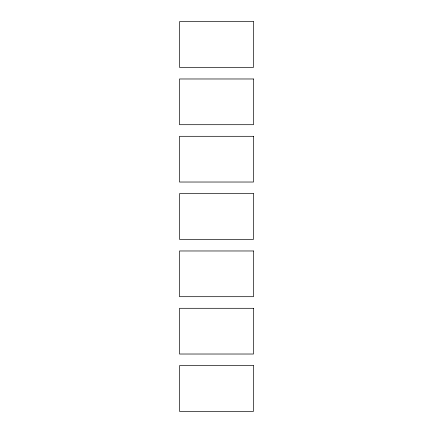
<?xml version="1.0" encoding="UTF-8"?>
<svg xmlns="http://www.w3.org/2000/svg" width="433" height="433" viewBox="0 0 433 433"><rect width="100%" height="100%" fill="white"/><g stroke="black" fill="none" stroke-linecap="round" stroke-linejoin="round"><path stroke-width="0.65" d="M253.489 21.65L179.511 21.65L179.511 67.369L253.489 67.369L253.489 21.65M253.489 78.979L179.511 78.979L179.511 124.699L253.489 124.699L253.489 78.979M253.489 136.308L179.511 136.308L179.511 182.028L253.489 182.028L253.489 136.308M253.489 193.643L179.511 193.643L179.511 239.357L253.489 239.357L253.489 193.643M253.489 250.972L179.511 250.972L179.511 296.692L253.489 296.692L253.489 250.972M253.489 308.301L179.511 308.301L179.511 354.021L253.489 354.021L253.489 308.301M253.489 365.631L179.511 365.631L179.511 411.35L253.489 411.35L253.489 365.631"/></g></svg>
